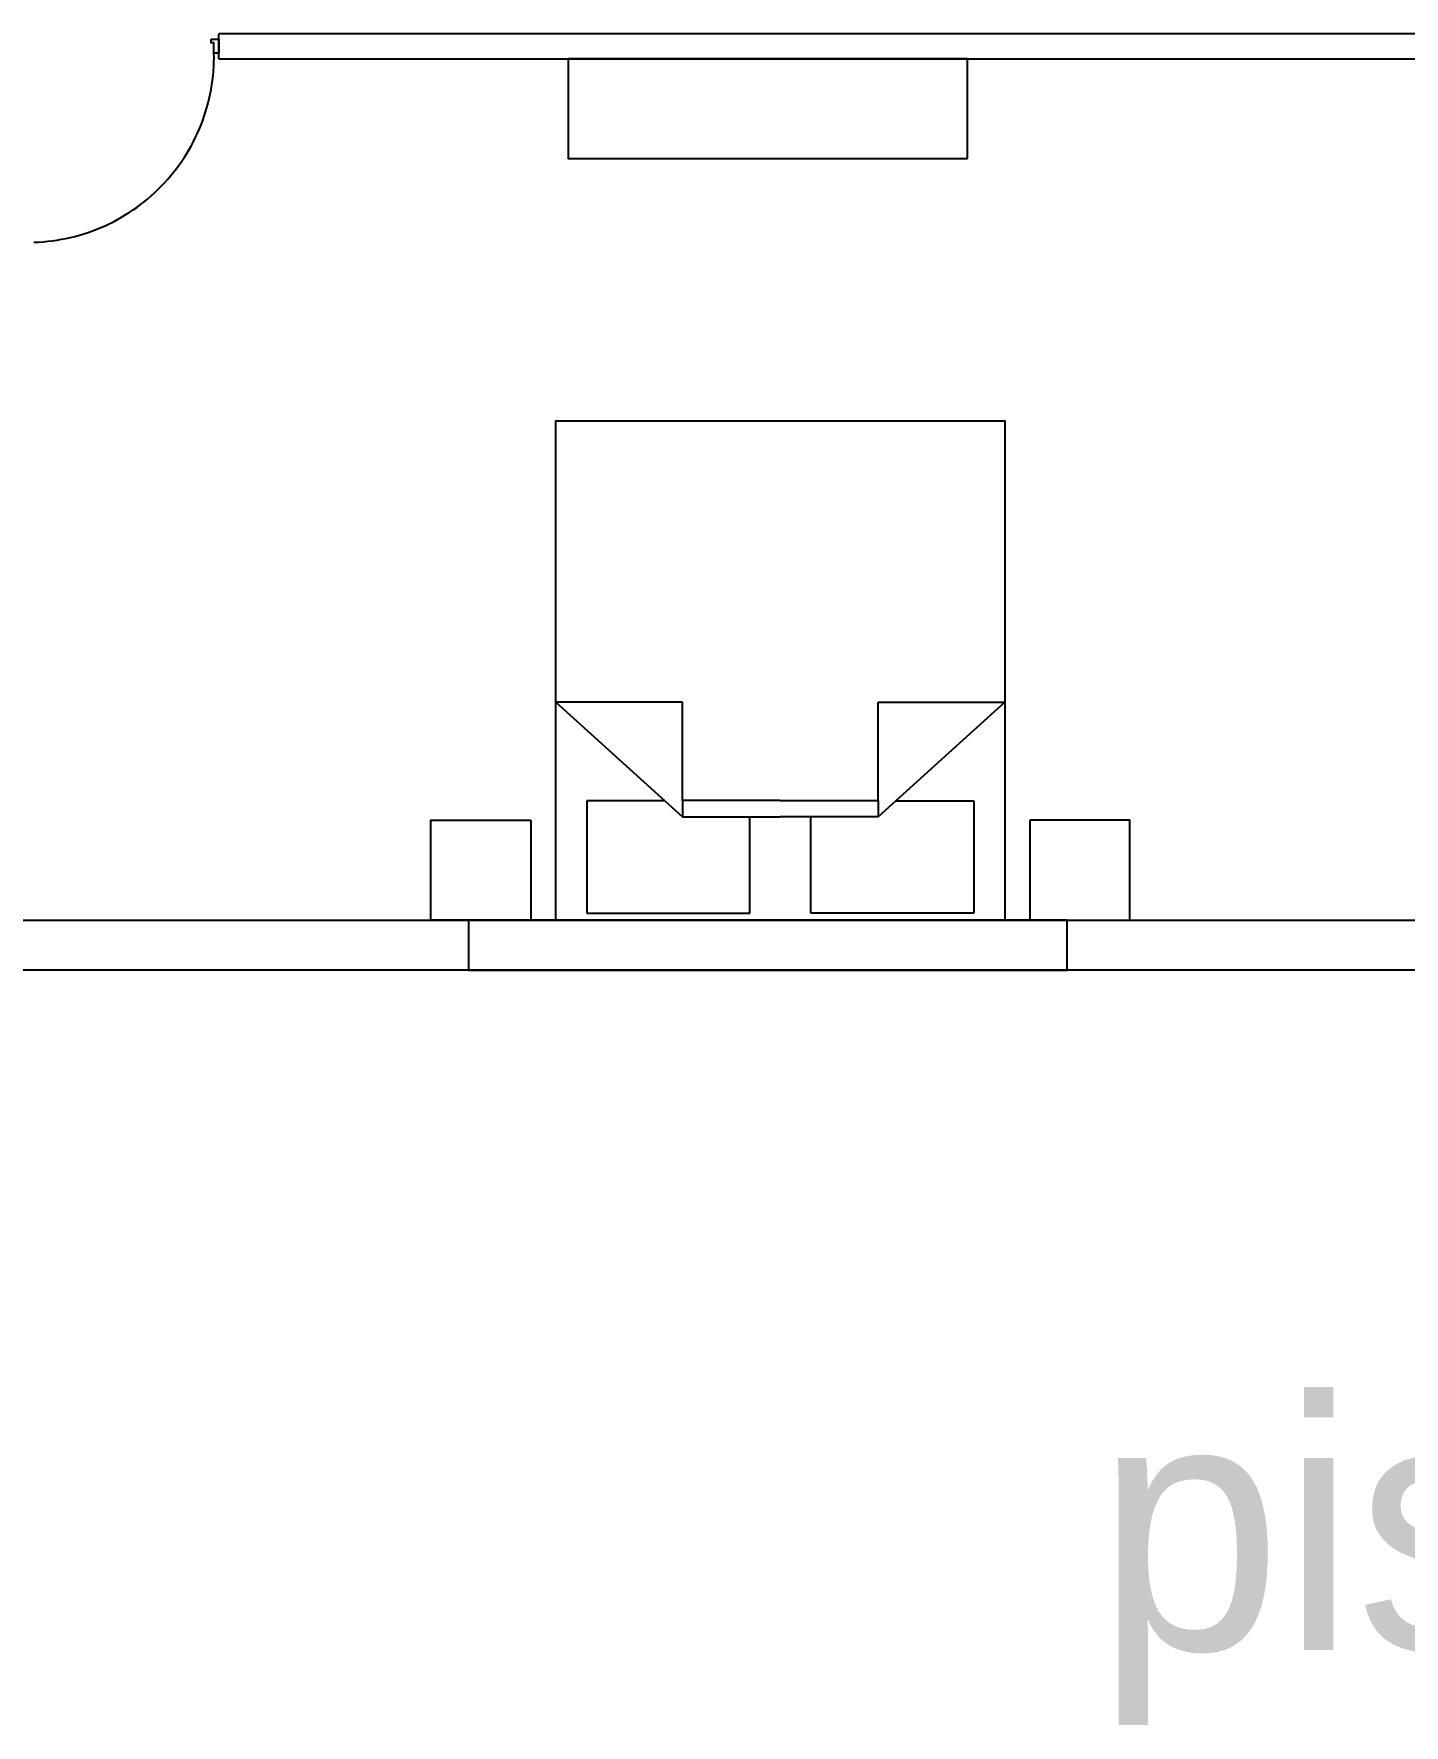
# Model space of a CAD drawing. Header units: centimetres. Extents: x 31418 to 49849, y -3781 to 3852.
# Drawn here: x 32014 to 32563, y 7 to 685 of the extents above; entities that cross this region are included whole.
import ezdxf

# ---------------------------------------------------------------- set-up
doc = ezdxf.new("R2010")
doc.units = ezdxf.units.CM
doc.header["$LTSCALE"] = 100
doc.header["$MEASUREMENT"] = 0
doc.linetypes.add('ACAD_ISO03W100', pattern=[30, 12, -18])
for name, color, linetype in [('Muebles', 11, 'Continuous'), ('MUROS', 5, 'Continuous'), ('PUERTA', 1, 'Continuous'), ('TABIQUE', 3, 'Continuous')]:
    doc.layers.add(name, color=color, linetype=linetype)

# ---------------------------------------------------------------- blocks, each defined once
blk = doc.blocks.new('cama 2P')
at = {"layer": 'Muebles'}
blk.add_lwpolyline([(30175.21, 582.42), (30175.21, 382.42), (29995.21, 382.42), (29995.21, 582.42)], close=True, dxfattribs=at)
for points in [[(30007.72, 534.7), (30007.72, 579.68)], [(30007.72, 579.68), (30072.98, 579.68)], [(30072.98, 579.68), (30072.98, 540.9)], [(30162.7, 579.68), (30097.43, 579.68)], [(30097.43, 579.68), (30097.43, 540.9)], [(30162.7, 534.7), (30162.7, 579.68)], [(29995.21, 495.14), (30046.02, 541.11)], [(30046.02, 534.53), (30046.02, 541.11)], [(30046.02, 541.11), (30085.21, 541.11)], [(30124.39, 541.11), (30085.21, 541.11)], [(30175.21, 495.14), (30124.39, 541.11)], [(30124.39, 534.53), (30124.39, 541.11)], [(30038.93, 534.7), (30007.72, 534.7)], [(30046.02, 534.53), (30046.02, 495.14)], [(30085.21, 534.53), (30046.02, 534.53)], [(30085.21, 534.53), (30124.39, 534.53)], [(30124.39, 534.53), (30124.39, 495.14)], [(30131.48, 534.7), (30162.7, 534.7)], [(30046.02, 495.14), (29995.21, 495.14)], [(30124.39, 495.14), (30175.21, 495.14)]]:
    blk.add_lwpolyline(points, dxfattribs=at)

msp = doc.modelspace()

# ---------------------------------------------------------------- linework, layer by layer
at = {"linetype": 'ACAD_ISO03W100', "ltscale": 5}
msp.add_arc((32011.82, 675.69), 74.38, 271.67537, 2.63486, dxfattribs=at)
at = {"layer": 'Muebles'}
for p, q in [((32188.12, 329.81), (32188.12, 309.81)), ((32428.12, 329.81), (32188.12, 329.81)), ((32428.12, 309.81), (32428.12, 329.81)), ((32188.12, 309.81), (32428.12, 309.81))]:
    msp.add_line(p, q, dxfattribs=at)
msp.add_lwpolyline([(32388.12, 634.81), (32388.12, 674.81), (32228.12, 674.81), (32228.12, 634.81), (32388.12, 634.81)], dxfattribs=at)
for points in [[(32213.12, 369.81), (32213.12, 329.81), (32173.12, 329.81), (32173.12, 369.81)], [(32413.12, 369.81), (32413.12, 329.81), (32453.12, 329.81), (32453.12, 369.81)]]:
    msp.add_lwpolyline(points, close=True, dxfattribs=at)
at = {"layer": 'MUROS', "color": 3}
msp.add_line((32908.12, 684.81), (32088.12, 684.81), dxfattribs=at)
at = {"layer": 'MUROS'}
msp.add_line((31988.12, 329.81), (32638.12, 329.81), dxfattribs=at)
at = {"layer": 'MUROS', "color": 5}
msp.add_line((33388.12, 309.81), (31418.12, 309.81), dxfattribs=at)
at = {"layer": 'PUERTA'}
msp.add_lwpolyline([(32085.12, 682.62), (32088.12, 682.62), (32088.12, 677), (32086.12, 677), (32086.12, 681.21), (32085.12, 681.21)], close=True, dxfattribs=at)
at = {"layer": 'TABIQUE'}
for q in [(32088.12, 684.81), (32628.12, 674.81)]:
    msp.add_line((32088.12, 674.81), q, dxfattribs=at)

# ---------------------------------------------------------------- block references
at = {"layer": 'Muebles', "rotation": 180}
msp.add_blockref('cama 2P', (62398.33, 912.23), dxfattribs=at)

# ---------------------------------------------------------------- texts
at = {"color": 0, "insert": (32439.7, 137.51), "char_height": 100, "attachment_point": 1}
msp.add_mtext_dynamic_manual_height_columns('piso 2', width=548.8914, gutter_width=2102.47, heights=[0], dxfattribs=at)

doc.saveas('drawing.dxf')
